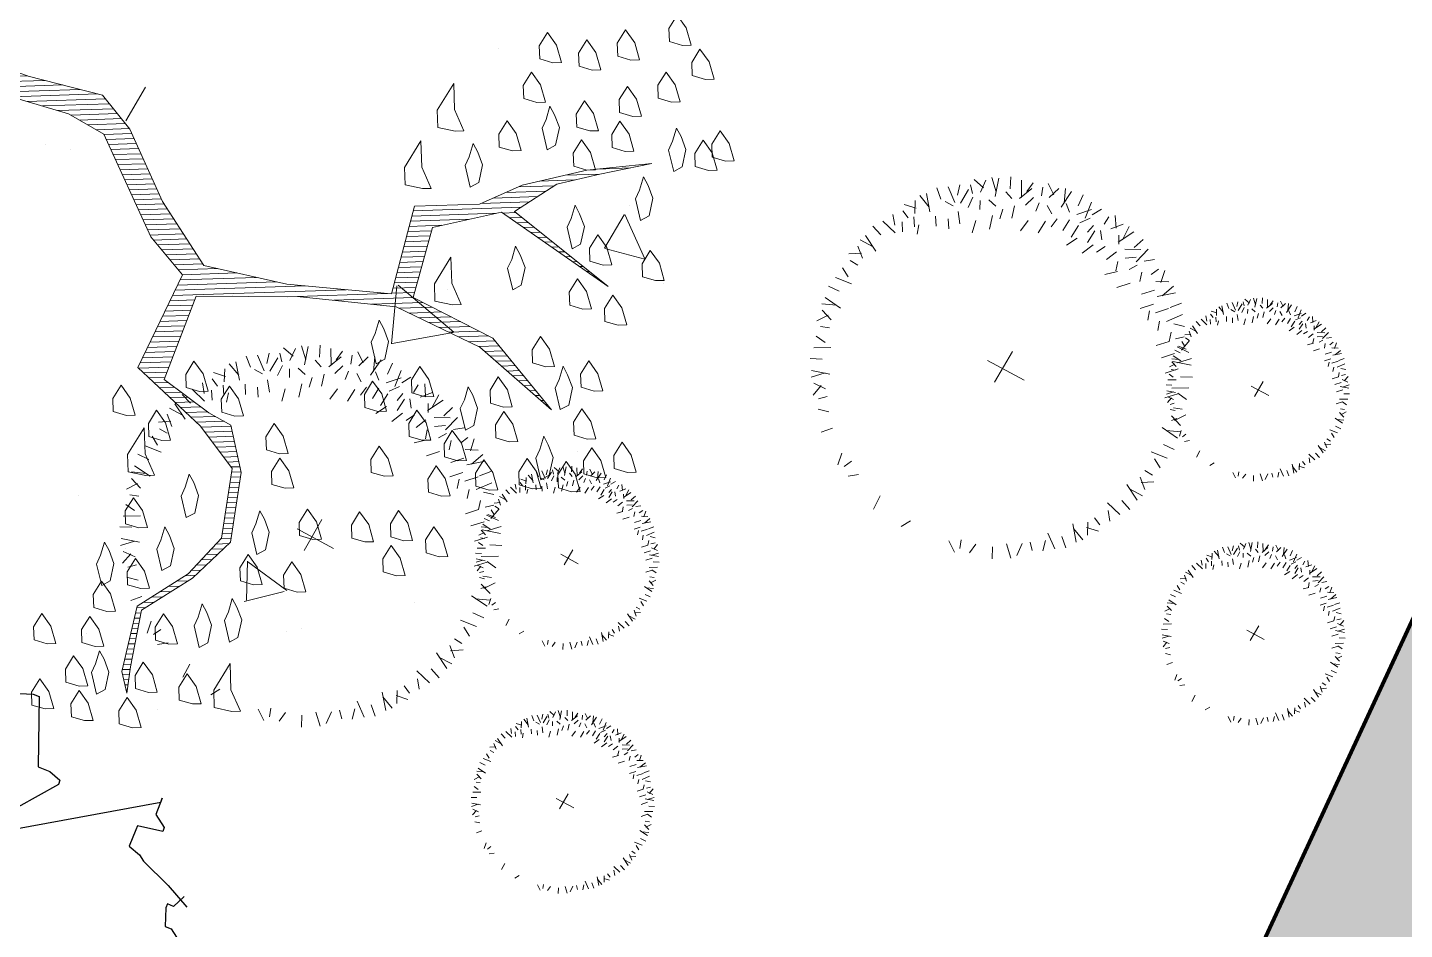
# Model space of a CAD drawing. Header units: millimetres. Extents: x 111 to 1506, y 14 to 566.
# Drawn here: x 228.719 to 230.598, y 174.752 to 175.983 of the extents above; entities that cross this region are included whole.
import ezdxf

# ---------------------------------------------------------------- set-up
doc = ezdxf.new("R2010")
doc.units = ezdxf.units.MM
for name, color, linetype, lineweight in [('ARB-CERCO', 97, 'Continuous', 5), ('ARBOLES', 78, 'Continuous', 5), ('G', 254, 'Continuous', 5)]:
    doc.layers.add(name, color=color, linetype=linetype, lineweight=lineweight)
doc.layers.add('fer', color=8, linetype='Continuous')

# ---------------------------------------------------------------- blocks, each defined once
blk = doc.blocks.new('A$C05551F4C')
at = {"color": 0, "linetype": 'ByBlock'}
for p, q in [((-0.0896, 0.3199), (-0.0714, 0.308)), ((-0.0692, 0.3215), (-0.0758, 0.2998)), ((-0.0594, 0.3274), (-0.0488, 0.3042)), ((-0.0497, 0.2957), (-0.0475, 0.328)), ((-0.0255, 0.3123), (-0.0274, 0.3331)), ((-0.0039, 0.3001), (-0.0083, 0.3296)), ((0.0037, 0.3114), (0.0124, 0.3277)), ((0.0297, 0.3073), (0.03, 0.3227)), ((0.0387, 0.3301), (0.051, 0.3121)), ((0.0582, 0.3237), (0.0438, 0.3062)), ((0.0663, 0.2925), (0.0807, 0.3215)), ((0.0694, 0.3255), (0.0704, 0.2999)), ((0.095, 0.2986), (0.1012, 0.3184)), ((-0.1422, 0.2789), (-0.1518, 0.2974)), ((-0.1175, 0.2759), (-0.1328, 0.3015)), ((-0.1148, 0.2892), (-0.113, 0.3077)), ((-0.0892, 0.2954), (-0.0948, 0.3098)), ((0.1103, 0.279), (0.1176, 0.3079)), ((0.1216, 0.2865), (0.136, 0.2983)), ((0.1441, 0.2728), (0.1503, 0.2869)), ((0.1611, 0.2904), (0.1656, 0.269)), ((-0.186, 0.2707), (-0.1838, 0.2481)), ((-0.1793, 0.2799), (-0.1605, 0.2625)), ((-0.1581, 0.2543), (-0.1685, 0.285)), ((0.1185, 0.2688), (0.1332, 0.2783)), ((0.1363, 0.2555), (0.1509, 0.265)), ((0.1767, 0.277), (0.1567, 0.2664)), ((0.1722, 0.2451), (0.1966, 0.2664)), ((0.1878, 0.2744), (0.1789, 0.2504)), ((-0.2158, 0.2234), (-0.2211, 0.2412)), ((-0.1945, 0.239), (-0.2052, 0.2501)), ((-0.2042, 0.2614), (-0.1828, 0.2573)), ((0.1278, 0.2451), (0.1434, 0.2504)), ((0.2011, 0.2397), (0.2144, 0.2557)), ((0.2077, 0.2158), (0.2255, 0.2397)), ((-0.2371, 0.2034), (-0.2531, 0.2168)), ((0.1562, 0.2235), (0.1709, 0.233)), ((0.2015, 0.2158), (0.2012, 0.2313)), ((0.2211, 0.2184), (0.2388, 0.2238)), ((0.1629, 0.2022), (0.1776, 0.2117)), ((0.1802, 0.1896), (0.1971, 0.2029)), ((0.2119, 0.2072), (0.2393, 0.2068)), ((0.2122, 0.1917), (0.2316, 0.1933)), ((0.2366, 0.1971), (0.2477, 0.2078)), ((0.259, 0.2068), (0.255, 0.1854)), ((-0.2877, 0.1635), (-0.2664, 0.1679)), ((0.1773, 0.1632), (0.1989, 0.1686)), ((0.2194, 0.1722), (0.2329, 0.1797)), ((0.238, 0.1512), (0.2412, 0.1673)), ((0.2683, 0.1886), (0.2458, 0.1864)), ((0.252, 0.1607), (0.2827, 0.1711)), ((0.2775, 0.1819), (0.2601, 0.1631)), ((-0.2702, 0.1465), (-0.2843, 0.1527)), ((0.1982, 0.1408), (0.2209, 0.1482)), ((0.2632, 0.1339), (0.2682, 0.1486)), ((0.2766, 0.1448), (0.295, 0.1544)), ((-0.2839, 0.124), (-0.2956, 0.1383)), ((0.2222, 0.1343), (0.2393, 0.1382)), ((0.2342, 0.1166), (0.2547, 0.1233)), ((0.27, 0.1223), (0.2956, 0.1124)), ((0.2736, 0.1201), (0.2991, 0.1354)), ((0.265, 0.1076), (0.2837, 0.1025)), ((0.2869, 0.1174), (0.3053, 0.1156)), ((0.2931, 0.0918), (0.3074, 0.0974)), ((-0.3229, 0.0718), (-0.2973, 0.0728)), ((0.2224, 0.0927), (0.2445, 0.0904)), ((0.265, 0.0868), (0.2804, 0.0892)), ((0.2753, 0.0607), (0.2838, 0.0747)), ((0.3191, 0.0718), (0.2974, 0.0784)), ((0.3175, 0.0922), (0.3056, 0.074)), ((0.2344, 0.0646), (0.2583, 0.0637)), ((0.2548, 0.0502), (0.2721, 0.048)), ((0.2931, 0.0358), (0.3029, 0.0479)), ((0.2934, 0.0523), (0.3257, 0.0501)), ((0.3251, 0.0621), (0.3018, 0.0514)), ((-0.0009, 0.0293), (0.0013, -0.0426)), ((0.26, 0.0294), (0.2815, 0.0287)), ((0.31, 0.0282), (0.3307, 0.03)), ((-0.3088, 0.006), (-0.3251, 0.0148)), ((-0.0275, 0), (0.0346, 0)), ((0.2407, 0.0111), (0.2607, 0.0014)), ((0.2566, 0.0113), (0.2805, 0.0104)), ((0.2858, 0.0105), (0.3017, -0.0008)), ((0.2955, 0.0225), (0.3163, 0.0046)), ((0.2977, 0.0065), (0.3273, 0.0109)), ((0.2423, -0.0195), (0.2645, -0.0285)), ((0.2633, -0.018), (0.2871, -0.0189)), ((0.2787, -0.0091), (0.294, -0.0121)), ((0.309, -0.001), (0.3254, -0.0098)), ((0.2566, -0.04), (0.2721, -0.0479)), ((0.2795, -0.0372), (0.2923, -0.0269)), ((0.3213, -0.0555), (0.3038, -0.0412)), ((0.305, -0.0271), (0.3203, -0.0274)), ((0.3277, -0.0361), (0.3097, -0.0484)), ((-0.3173, -0.0872), (-0.3053, -0.069)), ((0.2544, -0.0613), (0.2743, -0.0693)), ((0.2876, -0.0666), (0.301, -0.0586)), ((0.2901, -0.0637), (0.3191, -0.0781)), ((0.3231, -0.0668), (0.2976, -0.0678)), ((-0.2928, -0.0868), (-0.3072, -0.0924)), ((0.2299, -0.0719), (0.2455, -0.0879)), ((0.2455, -0.0852), (0.261, -0.0799)), ((0.2721, -0.0879), (0.2832, -0.1039)), ((0.2854, -0.0799), (0.2987, -0.1039)), ((0.2962, -0.0924), (0.3161, -0.0986)), ((-0.2866, -0.1125), (-0.3051, -0.1106)), ((0.2211, -0.1012), (0.2388, -0.1172)), ((0.2588, -0.1039), (0.2721, -0.1119)), ((0.2766, -0.1077), (0.3056, -0.1149)), ((0.2842, -0.119), (0.2959, -0.1334)), ((-0.2763, -0.1398), (-0.2947, -0.1495)), ((0.2499, -0.1305), (0.2655, -0.1252)), ((0.2704, -0.1415), (0.2845, -0.1477)), ((-0.2773, -0.1769), (-0.2599, -0.1581)), ((0.21, -0.1545), (0.2277, -0.1705)), ((0.2322, -0.1438), (0.2499, -0.1598)), ((0.2747, -0.1741), (0.264, -0.1541)), ((0.288, -0.1585), (0.2667, -0.163)), ((-0.268, -0.1836), (-0.2455, -0.1814)), ((0.1989, -0.1758), (0.2144, -0.1705)), ((0.2166, -0.1811), (0.2344, -0.1971)), ((0.2427, -0.1696), (0.264, -0.194)), ((0.272, -0.1851), (0.248, -0.1763)), ((-0.2363, -0.1921), (-0.2474, -0.2028)), ((-0.2208, -0.2135), (-0.2386, -0.2188)), ((-0.2075, -0.2108), (-0.2252, -0.2348)), ((0.1678, -0.2104), (0.1855, -0.2264)), ((0.1922, -0.1998), (0.2077, -0.1945)), ((0.2134, -0.2051), (0.2374, -0.2229)), ((0.2374, -0.1985), (0.2534, -0.2118)), ((-0.2008, -0.2348), (-0.2141, -0.2507)), ((0.1545, -0.2291), (0.1722, -0.2451)), ((0.1855, -0.2264), (0.2011, -0.2211)), ((0.1948, -0.234), (0.2054, -0.2451)), ((0.2161, -0.2184), (0.2214, -0.2362)), ((-0.172, -0.2401), (-0.1964, -0.2614)), ((-0.1875, -0.2694), (-0.1786, -0.2454)), ((-0.1764, -0.2721), (-0.1564, -0.2614)), ((0.1345, -0.2477), (0.1523, -0.2637)), ((0.1584, -0.2493), (0.1687, -0.2801)), ((0.1795, -0.2749), (0.1608, -0.2575)), ((0.2045, -0.2564), (0.1831, -0.2524)), ((0.1862, -0.2657), (0.184, -0.2431)), ((-0.1609, -0.2854), (-0.1653, -0.2641)), ((-0.1439, -0.2678), (-0.15, -0.2819)), ((-0.1214, -0.2816), (-0.1357, -0.2933)), ((-0.1101, -0.274), (-0.1173, -0.303)), ((0.0968, -0.269), (0.1145, -0.285)), ((0.1151, -0.2843), (0.1132, -0.3027)), ((0.1177, -0.2709), (0.1331, -0.2965)), ((0.1424, -0.274), (0.1521, -0.2924)), ((-0.0947, -0.2936), (-0.1009, -0.3135)), ((-0.066, -0.2875), (-0.0804, -0.3165)), ((-0.0692, -0.3205), (-0.0702, -0.295)), ((-0.0579, -0.3187), (-0.0435, -0.3012)), ((-0.0385, -0.3251), (-0.0507, -0.3071)), ((-0.0295, -0.3023), (-0.0298, -0.3177)), ((-0.0034, -0.3064), (-0.0122, -0.3228)), ((0.0041, -0.2951), (0.0085, -0.3246)), ((0.0258, -0.3074), (0.0277, -0.3281)), ((0.05, -0.2907), (0.0478, -0.3231)), ((0.0597, -0.3224), (0.049, -0.2992)), ((0.0694, -0.3165), (0.076, -0.2948)), ((0.0898, -0.3149), (0.0716, -0.303)), ((0.0894, -0.2905), (0.095, -0.3048))]:
    blk.add_line(p, q, dxfattribs=at)
blk = doc.blocks.new('tr')
at = {"layer": 'fer', "color": 97}
for p, q in [((1378.128, 206.4574), (1378.1399, 206.4748)), ((1378.128, 206.4574), (1378.1399, 206.4748)), ((1378.0745, 206.4314), (1378.0923, 206.4661)), ((1378.0745, 206.4314), (1378.0923, 206.4661)), ((1378.0804, 206.4574), (1378.0983, 206.4488)), ((1378.0804, 206.4574), (1378.0983, 206.4488)), ((1378.128, 206.4574), (1378.128, 206.4574)), ((1378.128, 206.4574), (1378.128, 206.4574)), ((1378.128, 206.4574), (1378.128, 206.4574)), ((1378.128, 206.4488), (1378.128, 206.4574)), ((1378.128, 206.4574), (1378.128, 206.4574)), ((1378.128, 206.4574), (1378.128, 206.4574)), ((1378.128, 206.4574), (1378.128, 206.4574)), ((1378.128, 206.4488), (1378.128, 206.4574)), ((1378.0566, 206.3881), (1378.0745, 206.4314)), ((1378.0566, 206.3881), (1378.0745, 206.4314)), ((1378.0983, 206.4488), (1378.0983, 206.4401)), ((1378.0983, 206.4488), (1378.0983, 206.4488)), ((1378.0983, 206.4488), (1378.0983, 206.4401)), ((1378.0983, 206.4488), (1378.0983, 206.4488)), ((1378.0983, 206.4401), (1378.1042, 206.4401)), ((1378.0983, 206.4401), (1378.0983, 206.4401)), ((1378.0983, 206.4401), (1378.1042, 206.4401)), ((1378.0983, 206.4401), (1378.0983, 206.4401)), ((1378.1042, 206.4401), (1378.128, 206.4488)), ((1378.1042, 206.4401), (1378.128, 206.4488)), ((1377.9912, 206.3794), (1378.0031, 206.3968)), ((1377.9912, 206.3794), (1378.0031, 206.3968)), ((1378.0031, 206.3968), (1378.009, 206.3968)), ((1378.0031, 206.3968), (1378.009, 206.3968)), ((1378.009, 206.3968), (1378.015, 206.3621)), ((1378.009, 206.3968), (1378.015, 206.3621)), ((1377.9674, 206.3794), (1377.9912, 206.3794)), ((1377.9733, 206.3794), (1377.9674, 206.3794)), ((1377.9674, 206.3794), (1377.9912, 206.3794)), ((1377.9733, 206.3794), (1377.9674, 206.3794)), ((1378.1221, 206.1455), (1377.9733, 206.3794)), ((1378.1221, 206.1455), (1377.9733, 206.3794)), ((1378.0447, 206.3621), (1378.0507, 206.3794)), ((1378.0447, 206.3621), (1378.0507, 206.3794)), ((1378.0507, 206.3794), (1378.0566, 206.3881)), ((1378.0507, 206.3794), (1378.0566, 206.3881)), ((1378.0566, 206.3881), (1378.0566, 206.3881)), ((1378.0566, 206.3881), (1378.0566, 206.3881)), ((1378.015, 206.3621), (1378.0209, 206.3621)), ((1378.015, 206.3621), (1378.0209, 206.3621)), ((1378.0209, 206.3621), (1378.0447, 206.3621)), ((1378.0209, 206.3621), (1378.0447, 206.3621)), ((1377.9912, 206.2235), (1377.9971, 206.2408)), ((1377.9912, 206.2235), (1377.9971, 206.2408)), ((1377.9971, 206.2408), (1378.0031, 206.2408)), ((1377.9971, 206.2408), (1378.0031, 206.2408)), ((1378.0031, 206.2408), (1378.1221, 206.1455)), ((1378.0031, 206.2408), (1378.1221, 206.1455)), ((1377.9019, 206.1715), (1377.9912, 206.2061)), ((1377.9019, 206.1715), (1377.9912, 206.2061)), ((1377.9912, 206.2061), (1377.9912, 206.2235)), ((1377.9912, 206.2061), (1377.9912, 206.2235)), ((1377.9019, 206.1628), (1377.9019, 206.1715)), ((1377.9019, 206.1628), (1377.9019, 206.1715)), ((1377.9138, 206.1281), (1377.9019, 206.1628)), ((1377.9138, 206.1281), (1377.9019, 206.1628))]:
    blk.add_line(p, q, dxfattribs=at)
blk = doc.blocks.new('*X16')
at = {"color": 0}
for p, q in [((17.6855, 16.45), (17.8986, 16.45)), ((17.687, 16.46), (17.8649, 16.46)), ((17.6822, 16.43), (17.9666, 16.43)), ((17.6839, 16.44), (17.9326, 16.44)), ((17.8145, 16.42), (18.0006, 16.42)), ((17.8617, 16.41), (18.0157, 16.41)), ((17.8916, 16.4), (18.0232, 16.4)), ((17.9216, 16.39), (18.0307, 16.39)), ((17.9473, 16.38), (18.0382, 16.38)), ((17.9633, 16.37), (18.0457, 16.37)), ((17.9793, 16.36), (18.0532, 16.36)), ((17.9953, 16.35), (18.0607, 16.35)), ((18.0106, 16.34), (18.0651, 16.34)), ((18.0147, 16.33), (18.0692, 16.33)), ((18.0189, 16.32), (18.0733, 16.32)), ((18.0231, 16.31), (18.0774, 16.31)), ((18.0272, 16.3), (18.0816, 16.3)), ((18.0314, 16.29), (18.0857, 16.29)), ((18.0356, 16.28), (18.0898, 16.28)), ((18.0397, 16.27), (18.0939, 16.27)), ((18.0439, 16.26), (18.098, 16.26)), ((18.0481, 16.25), (18.1021, 16.25)), ((18.0522, 16.24), (18.1063, 16.24)), ((18.0564, 16.23), (18.1104, 16.23)), ((18.9115, 16.23), (18.9795, 16.23)), ((18.9759, 16.24), (19.0395, 16.24)), ((18.0606, 16.22), (18.1145, 16.22)), ((18.0647, 16.21), (18.1186, 16.21)), ((18.0689, 16.2), (18.1236, 16.2)), ((18.7941, 16.2), (18.873, 16.2)), ((18.8191, 16.21), (18.8896, 16.21)), ((18.8615, 16.22), (18.9295, 16.22)), ((18.0731, 16.19), (18.1296, 16.19)), ((18.0772, 16.18), (18.1356, 16.18)), ((18.7441, 16.18), (18.8396, 16.18)), ((18.7691, 16.19), (18.8563, 16.19)), ((18.0814, 16.17), (18.1416, 16.17)), ((18.0856, 16.16), (18.1476, 16.16)), ((18.0897, 16.15), (18.1536, 16.15)), ((18.6054, 16.15), (18.7201, 16.15)), ((18.6084, 16.16), (18.7734, 16.16)), ((18.6114, 16.17), (18.823, 16.17)), ((18.7869, 16.16), (18.812, 16.16)), ((18.8002, 16.15), (18.8237, 16.15)), ((18.0939, 16.14), (18.1596, 16.14)), ((18.1004, 16.13), (18.1656, 16.13)), ((18.1082, 16.12), (18.1716, 16.12)), ((18.5964, 16.12), (18.6429, 16.12)), ((18.5994, 16.13), (18.6461, 16.13)), ((18.6024, 16.14), (18.6667, 16.14)), ((18.8135, 16.14), (18.8354, 16.14)), ((18.8269, 16.13), (18.847, 16.13)), ((18.8402, 16.12), (18.8587, 16.12)), ((18.116, 16.11), (18.1776, 16.11)), ((18.1237, 16.1), (18.1836, 16.1)), ((18.1315, 16.09), (18.1896, 16.09)), ((18.5874, 16.09), (18.6336, 16.09)), ((18.5904, 16.1), (18.6367, 16.1)), ((18.5934, 16.11), (18.6398, 16.11)), ((18.8535, 16.11), (18.8704, 16.11)), ((18.8669, 16.1), (18.882, 16.1)), ((18.8802, 16.09), (18.8937, 16.09)), ((18.1393, 16.08), (18.1956, 16.08)), ((18.1471, 16.07), (18.2239, 16.07)), ((18.5814, 16.07), (18.6273, 16.07)), ((18.5844, 16.08), (18.6304, 16.08)), ((18.8935, 16.08), (18.9054, 16.08)), ((18.9069, 16.07), (18.917, 16.07)), ((18.1444, 16.04), (18.3379, 16.04)), ((18.1497, 16.05), (18.2999, 16.05)), ((18.1549, 16.06), (18.2619, 16.06)), ((18.5724, 16.04), (18.6179, 16.04)), ((18.5754, 16.05), (18.6211, 16.05)), ((18.5784, 16.06), (18.6242, 16.06)), ((18.9202, 16.06), (18.9287, 16.06)), ((18.9335, 16.05), (18.9404, 16.05)), ((18.9469, 16.04), (18.952, 16.04)), ((18.1287, 16.01), (18.1773, 16.01)), ((18.1339, 16.02), (18.4746, 16.02)), ((18.1392, 16.03), (18.3946, 16.03)), ((18.3591, 16.01), (18.5546, 16.01)), ((18.5634, 16.01), (18.6086, 16.01)), ((18.5664, 16.02), (18.6117, 16.02)), ((18.5694, 16.03), (18.6148, 16.03)), ((18.9602, 16.03), (18.9637, 16.03)), ((18.9735, 16.02), (18.9754, 16.02)), ((18.9869, 16.01), (18.987, 16.01)), ((18.1182, 15.99), (18.1688, 15.99)), ((18.1235, 16), (18.173, 16)), ((18.4501, 16), (18.6064, 16)), ((18.5234, 15.99), (18.6244, 15.99)), ((18.1025, 15.96), (18.1562, 15.96)), ((18.1077, 15.97), (18.1604, 15.97)), ((18.113, 15.98), (18.1646, 15.98)), ((18.5781, 15.98), (18.6424, 15.98)), ((18.5971, 15.97), (18.6604, 15.97)), ((18.6161, 15.96), (18.6784, 15.96)), ((18.0868, 15.93), (18.1436, 15.93)), ((18.092, 15.94), (18.1478, 15.94)), ((18.0973, 15.95), (18.152, 15.95)), ((18.6351, 15.95), (18.6964, 15.95)), ((18.6541, 15.94), (18.7144, 15.94)), ((18.6731, 15.93), (18.7324, 15.93)), ((18.0763, 15.91), (18.1351, 15.91)), ((18.0816, 15.92), (18.1394, 15.92)), ((18.6921, 15.92), (18.7504, 15.92)), ((18.7111, 15.91), (18.7628, 15.91)), ((18.0627, 15.88), (18.1225, 15.88)), ((18.0658, 15.89), (18.1267, 15.89)), ((18.0711, 15.9), (18.1309, 15.9)), ((18.7301, 15.9), (18.7704, 15.9)), ((18.7421, 15.89), (18.7781, 15.89)), ((18.7528, 15.88), (18.7857, 15.88)), ((18.0727, 15.87), (18.1183, 15.87)), ((18.0827, 15.86), (18.1141, 15.86)), ((18.0927, 15.85), (18.1197, 15.85)), ((18.7634, 15.87), (18.7934, 15.87)), ((18.7741, 15.86), (18.801, 15.86)), ((18.7848, 15.85), (18.8087, 15.85)), ((18.1027, 15.84), (18.1322, 15.84)), ((18.1127, 15.83), (18.1447, 15.83)), ((18.1227, 15.82), (18.1572, 15.82)), ((18.7954, 15.84), (18.8163, 15.84)), ((18.8061, 15.83), (18.824, 15.83)), ((18.8168, 15.82), (18.8316, 15.82)), ((18.1327, 15.81), (18.1697, 15.81)), ((18.1427, 15.8), (18.1822, 15.8)), ((18.8274, 15.81), (18.8393, 15.81)), ((18.8381, 15.8), (18.8469, 15.8)), ((18.1527, 15.79), (18.1947, 15.79)), ((18.1627, 15.78), (18.2105, 15.78)), ((18.1727, 15.77), (18.2271, 15.77)), ((18.8488, 15.79), (18.8545, 15.79)), ((18.8594, 15.78), (18.8622, 15.78)), ((18.182, 15.76), (18.2403, 15.76)), ((18.189, 15.75), (18.2422, 15.75)), ((18.196, 15.74), (18.244, 15.74)), ((18.203, 15.73), (18.2458, 15.73)), ((18.21, 15.72), (18.2476, 15.72)), ((18.217, 15.71), (18.2494, 15.71)), ((18.224, 15.7), (18.2512, 15.7)), ((18.231, 15.69), (18.2531, 15.69)), ((18.2367, 15.66), (18.2553, 15.66)), ((18.238, 15.68), (18.2549, 15.68)), ((18.2385, 15.67), (18.2567, 15.67)), ((18.2329, 15.64), (18.2515, 15.64)), ((18.2348, 15.65), (18.2534, 15.65)), ((18.2273, 15.61), (18.2459, 15.61)), ((18.2292, 15.62), (18.2478, 15.62)), ((18.231, 15.63), (18.2497, 15.63)), ((18.2217, 15.58), (18.2403, 15.58)), ((18.2235, 15.59), (18.2422, 15.59)), ((18.2254, 15.6), (18.244, 15.6)), ((18.216, 15.55), (18.2347, 15.55)), ((18.2179, 15.56), (18.2365, 15.56)), ((18.2198, 15.57), (18.2384, 15.57)), ((18.2032, 15.53), (18.2284, 15.53)), ((18.2132, 15.54), (18.2328, 15.54)), ((18.1732, 15.5), (18.1946, 15.5)), ((18.1832, 15.51), (18.2059, 15.51)), ((18.1932, 15.52), (18.2171, 15.52)), ((18.1409, 15.47), (18.1609, 15.47)), ((18.1532, 15.48), (18.1721, 15.48)), ((18.1632, 15.49), (18.1834, 15.49)), ((18.1066, 15.45), (18.1297, 15.45)), ((18.1238, 15.46), (18.1468, 15.46)), ((18.0552, 15.42), (18.0783, 15.42)), ((18.0723, 15.43), (18.0954, 15.43)), ((18.0895, 15.44), (18.1126, 15.44)), ((18.038, 15.39), (18.0493, 15.39)), ((18.0407, 15.4), (18.0516, 15.4)), ((18.0433, 15.41), (18.0611, 15.41)), ((18.0327, 15.37), (18.0447, 15.37)), ((18.0353, 15.38), (18.047, 15.38)), ((18.0247, 15.34), (18.0378, 15.34)), ((18.0273, 15.35), (18.0401, 15.35)), ((18.03, 15.36), (18.0424, 15.36)), ((18.0167, 15.31), (18.0309, 15.31)), ((18.0193, 15.32), (18.0332, 15.32)), ((18.022, 15.33), (18.0355, 15.33)), ((18.0113, 15.29), (18.0265, 15.29)), ((18.0115, 15.28), (18.0249, 15.28)), ((18.014, 15.3), (18.0286, 15.3)), ((18.0135, 15.27), (18.0232, 15.27)), ((18.0155, 15.26), (18.0215, 15.26)), ((18.0175, 15.25), (18.0199, 15.25))]:
    blk.add_line(p, q, dxfattribs=at)
blk = doc.blocks.new('E1E')
at = {"layer": 'ARBOLES', "ltscale": 0.2}
for p, q in [((94.9941, 59.1844), (94.9941, 59.1844)), ((95.1485, 59.1133), (95.1485, 59.1133)), ((94.8241, 58.9714), (94.8241, 58.9714)), ((94.8455, 58.9854), (94.8455, 58.9854)), ((94.928, 58.9668), (94.8733, 58.9268)), ((94.948, 58.9033), (94.9254, 58.9629)), ((95.1411, 58.9598), (95.1411, 58.9598)), ((94.9473, 58.9039), (94.8701, 58.9236)), ((95.2463, 58.9074), (95.2463, 58.9074)), ((94.6676, 58.8635), (94.6676, 58.8635)), ((94.9236, 58.6057), (94.9236, 58.6057)), ((94.5138, 58.5333), (94.5138, 58.5333)), ((95.1355, 58.5085), (95.1355, 58.5085)), ((94.8624, 58.4826), (94.7765, 58.4282)), ((94.8909, 58.3921), (94.8631, 58.4837)), ((95.2104, 58.4729), (95.2104, 58.4729)), ((94.6865, 58.4581), (94.6865, 58.4581)), ((95.013, 58.4632), (95.013, 58.4632)), ((94.8895, 58.3905), (94.7758, 58.4277)), ((95.4709, 58.3857), (95.4709, 58.3857)), ((95.5121, 58.3932), (95.5121, 58.3932)), ((94.811, 58.3666), (94.811, 58.3666)), ((94.8922, 58.3418), (94.8922, 58.3418)), ((95.3957, 58.2452), (95.4049, 58.3083)), ((94.4865, 58.2246), (94.4865, 58.2246)), ((94.5977, 58.207), (94.5304, 58.1986)), ((94.5888, 58.1437), (94.598, 58.2068)), ((94.5882, 58.1432), (94.5302, 58.1979)), ((94.7363, 58.1935), (94.7363, 58.1935)), ((94.5867, 58.1273), (94.5867, 58.1273)), ((94.8833, 57.9689), (94.8833, 57.9689))]:
    blk.add_line(p, q, dxfattribs=at)
blk.add_lwpolyline([(95.5861, 58.3417), (95.4965, 58.333), (95.43, 58.3423), (95.2954, 58.4695), (95.2238, 58.5077), (95.2346, 58.6762), (95.103, 58.7267), (95.0285, 58.7715), (95.0017, 58.8842), (95.0305, 58.9594), (95.0883, 59.0397), (95.0709, 59.1488), (95.0499, 59.1785), (95.0608, 59.1365), (95.0789, 59.0433), (95.0211, 58.963), (94.9858, 58.8849), (95.0126, 58.7722), (95.0574, 58.7064), (95.0987, 58.7014), (95.1869, 58.6783), (95.1899, 58.5316), (95.0309, 58.4686), (94.8791, 58.4244), (94.7266, 58.4344), (94.579, 58.4856), (94.7128, 58.4127), (94.8589, 58.3998), (94.8727, 58.2812), (94.7773, 58.2154), (94.5691, 58.2629), (94.7578, 58.2067), (94.7101, 58.1387), (94.6509, 58.0967), (94.5786, 58.049), (94.6733, 58.0989), (94.7622, 58.1619), (94.8156, 58.2168), (94.9132, 58.2603), (94.8943, 58.4077), (95.0591, 58.4577), (95.1971, 58.4802), (95.2991, 58.4087), (95.3939, 58.3185), (95.4561, 58.2838), (95.5811, 58.3005), (95.6577, 58.3035)], dxfattribs=at)
for points in [[(95.0975, 59.2464), (95.1199, 59.2486), (95.1286, 59.2291), (95.1243, 59.2038), (95.1026, 59.2175), (95.0845, 59.2407)], [(95.1648, 59.253), (95.1872, 59.2552), (95.1959, 59.2357), (95.1915, 59.2104), (95.1698, 59.2241), (95.1518, 59.2472)], [(95.0202, 59.2276), (95.0426, 59.2298), (95.0513, 59.2103), (95.047, 59.185), (95.0253, 59.1987), (95.0072, 59.2218)], [(95.1157, 59.1532), (95.1164, 59.1691), (95.0954, 59.1987), (95.0853, 59.1864), (95.0904, 59.1575), (95.1056, 59.1409), (95.1179, 59.1308)], [(95.1272, 59.1973), (95.1496, 59.1995), (95.1583, 59.18), (95.154, 59.1547), (95.1323, 59.1684), (95.1142, 59.1915)], [(94.9436, 59.1545), (94.966, 59.1567), (94.9747, 59.1372), (94.9704, 59.1119), (94.9487, 59.1256), (94.9306, 59.1487)], [(95.0174, 59.164), (95.0398, 59.1662), (95.0485, 59.1467), (95.0441, 59.1213), (95.0224, 59.1351), (95.0044, 59.1582)], [(95.2017, 59.1525), (95.2241, 59.1547), (95.2328, 59.1352), (95.2285, 59.1099), (95.2068, 59.1236), (95.1887, 59.1468)], [(94.8793, 59.1415), (94.9082, 59.1466), (94.9198, 59.1205), (94.9112, 59.0699), (94.8938, 59.109), (94.8663, 59.1357)], [(95.1273, 59.1272), (95.1497, 59.1294), (95.1584, 59.1099), (95.154, 59.0846), (95.1323, 59.0983), (95.1143, 59.1214)], [(95.0167, 59.078), (95.0391, 59.0801), (95.0478, 59.0606), (95.0435, 59.0353), (95.0218, 59.049), (95.0037, 59.0722)], [(94.9885, 59.0187), (94.9893, 59.0346), (94.9683, 59.0642), (94.9582, 59.0519), (94.9632, 59.023), (94.9784, 59.0064), (94.9907, 58.9963)], [(95.1309, 59.0665), (95.1533, 59.0687), (95.162, 59.0491), (95.1577, 59.0238), (95.136, 59.0376), (95.1179, 59.0607)], [(94.9459, 58.9919), (94.9466, 59.0078), (94.9256, 59.0374), (94.9155, 59.0251), (94.9206, 58.9962), (94.9358, 58.9796), (94.9481, 58.9695)], [(95.0934, 59.0108), (95.1158, 59.013), (95.1245, 58.9935), (95.1201, 58.9681), (95.0985, 58.9819), (95.0804, 59.005)], [(95.1751, 58.9848), (95.1758, 59.0007), (95.1548, 59.0303), (95.1447, 59.018), (95.1498, 58.9891), (95.165, 58.9725), (95.1773, 58.9624)], [(95.0927, 58.9248), (95.0934, 58.9407), (95.0724, 58.9703), (95.0623, 58.958), (95.0674, 58.9291), (95.0826, 58.9125), (95.0949, 58.9023)], [(94.8534, 58.9195), (94.8758, 58.9217), (94.8845, 58.9022), (94.8802, 58.8769), (94.8585, 58.8906), (94.8404, 58.9137)], [(94.9243, 58.9355), (94.9467, 58.9377), (94.9554, 58.9182), (94.951, 58.8928), (94.9294, 58.9066), (94.9113, 58.9297)], [(95.1339, 58.9197), (95.1563, 58.9219), (95.165, 58.9024), (95.1607, 58.8771), (95.139, 58.8908), (95.1209, 58.9139)], [(94.9583, 58.8415), (94.959, 58.8574), (94.938, 58.8871), (94.9279, 58.8748), (94.933, 58.8458), (94.9482, 58.8292), (94.9605, 58.8191)], [(95.0884, 58.8293), (95.0892, 58.8452), (95.0682, 58.8749), (95.0581, 58.8626), (95.0631, 58.8336), (95.0783, 58.817), (95.0906, 58.8069)], [(94.7125, 58.8334), (94.7349, 58.8356), (94.7436, 58.8161), (94.7393, 58.7908), (94.7176, 58.8045), (94.6995, 58.8276)], [(94.8622, 58.8299), (94.8846, 58.8321), (94.8933, 58.8126), (94.889, 58.7873), (94.8673, 58.801), (94.8492, 58.8241)], [(95.1557, 58.8359), (95.1846, 58.841), (95.1962, 58.8149), (95.1875, 58.7643), (95.1701, 58.8034), (95.1427, 58.8301)], [(94.7812, 58.8016), (94.8036, 58.8038), (94.8123, 58.7843), (94.808, 58.759), (94.7863, 58.7727), (94.7682, 58.7959)], [(94.6591, 58.7784), (94.6815, 58.7806), (94.6902, 58.7611), (94.6859, 58.7358), (94.6642, 58.7495), (94.6461, 58.7726)], [(94.7227, 58.7756), (94.7451, 58.7778), (94.7538, 58.7583), (94.7495, 58.7329), (94.7278, 58.7467), (94.7097, 58.7698)], [(94.936, 58.7692), (94.9584, 58.7714), (94.9671, 58.7519), (94.9627, 58.7266), (94.941, 58.7403), (94.9229, 58.7634)], [(95.1528, 58.7723), (95.1752, 58.7744), (95.1839, 58.7549), (95.1796, 58.7296), (95.1579, 58.7434), (95.1398, 58.7665)], [(95.2222, 58.7564), (95.2446, 58.7586), (95.2533, 58.7391), (95.249, 58.7138), (95.2273, 58.7275), (95.2092, 58.7506)], [(94.9656, 58.7201), (94.988, 58.7223), (94.9967, 58.7028), (94.9924, 58.6775), (94.9707, 58.6912), (94.9526, 58.7143)], [(94.6931, 58.6845), (94.7155, 58.6867), (94.7242, 58.6671), (94.7199, 58.6418), (94.6982, 58.6556), (94.6801, 58.6787)], [(94.7922, 58.6896), (94.8146, 58.6918), (94.8233, 58.6723), (94.8189, 58.647), (94.7972, 58.6607), (94.7791, 58.6838)], [(95.0567, 58.6905), (95.0791, 58.6927), (95.0878, 58.6732), (95.0835, 58.6479), (95.0618, 58.6616), (95.0437, 58.6847)], [(95.1261, 58.6747), (95.1485, 58.6768), (95.1572, 58.6573), (95.1529, 58.632), (95.1312, 58.6457), (95.1131, 58.6689)], [(94.6245, 58.6461), (94.6469, 58.6483), (94.6556, 58.6288), (94.6513, 58.6035), (94.6296, 58.6172), (94.6115, 58.6403)], [(94.5594, 58.6172), (94.5818, 58.6193), (94.5905, 58.5998), (94.5862, 58.5745), (94.5645, 58.5882), (94.5464, 58.6114)], [(94.6903, 58.6209), (94.7127, 58.623), (94.7214, 58.6035), (94.7171, 58.5782), (94.6954, 58.5919), (94.6773, 58.6151)], [(94.7568, 58.6115), (94.7792, 58.6137), (94.7879, 58.5942), (94.7836, 58.5689), (94.7619, 58.5826), (94.7438, 58.6057)], [(94.498, 58.5976), (94.5204, 58.5998), (94.5291, 58.5803), (94.5248, 58.555), (94.5031, 58.5687), (94.485, 58.5918)], [(94.5725, 58.5528), (94.5732, 58.5687), (94.5522, 58.5984), (94.5421, 58.5861), (94.5472, 58.5571), (94.5624, 58.5405), (94.5747, 58.5304)], [(94.8421, 58.5949), (94.8645, 58.5971), (94.8732, 58.5776), (94.8689, 58.5523), (94.8472, 58.566), (94.8291, 58.5891)], [(94.4677, 58.5607), (94.4901, 58.5629), (94.4988, 58.5434), (94.4944, 58.5181), (94.4728, 58.5318), (94.4547, 58.5549)], [(94.6238, 58.5601), (94.6462, 58.5623), (94.6549, 58.5428), (94.6506, 58.5175), (94.6289, 58.5312), (94.6108, 58.5543)], [(94.7178, 58.524), (94.7185, 58.5399), (94.6975, 58.5695), (94.6874, 58.5572), (94.6925, 58.5283), (94.7077, 58.5117), (94.72, 58.5016)], [(94.7792, 58.5436), (94.8017, 58.5458), (94.8103, 58.5262), (94.806, 58.5009), (94.7843, 58.5147), (94.7662, 58.5378)], [(94.425, 58.5339), (94.4474, 58.5361), (94.4561, 58.5166), (94.4518, 58.4913), (94.4301, 58.505), (94.412, 58.5281)], [(94.8942, 58.4779), (94.8949, 58.4938), (94.874, 58.5234), (94.8638, 58.5111), (94.8689, 58.4822), (94.8841, 58.4656), (94.8964, 58.4555)], [(94.5067, 58.508), (94.5292, 58.5101), (94.5378, 58.4906), (94.5335, 58.4653), (94.5118, 58.479), (94.4937, 58.5022)], [(94.6535, 58.511), (94.6759, 58.5131), (94.6846, 58.4936), (94.6803, 58.4683), (94.6586, 58.482), (94.6405, 58.5052)], [(94.5863, 58.4343), (94.587, 58.4502), (94.566, 58.4798), (94.5559, 58.4675), (94.561, 58.4386), (94.5762, 58.422), (94.5885, 58.4119)], [(94.5256, 58.4306), (94.548, 58.4328), (94.5567, 58.4133), (94.5524, 58.388), (94.5307, 58.4017), (94.5126, 58.4248)], [(94.6145, 58.4235), (94.6369, 58.4256), (94.6456, 58.4061), (94.6413, 58.3808), (94.6196, 58.3945), (94.6015, 58.4177)], [(94.7945, 58.3867), (94.8235, 58.3918), (94.835, 58.3658), (94.8264, 58.3152), (94.809, 58.3542), (94.7815, 58.3809)], [(94.53, 58.3157), (94.5524, 58.3179), (94.5611, 58.2984), (94.5568, 58.2731), (94.5351, 58.2868), (94.517, 58.3099)], [(94.5936, 58.3128), (94.616, 58.315), (94.6247, 58.2955), (94.6204, 58.2702), (94.5987, 58.2839), (94.5806, 58.307)], [(94.7324, 58.2811), (94.7332, 58.297), (94.7122, 58.3267), (94.7021, 58.3144), (94.7071, 58.2854), (94.7223, 58.2688), (94.7346, 58.2587)], [(94.5004, 58.2246), (94.5228, 58.2268), (94.5315, 58.2072), (94.5272, 58.1819), (94.5055, 58.1957), (94.4874, 58.2188)], [(94.5901, 58.2333), (94.6125, 58.2355), (94.6212, 58.216), (94.6168, 58.1907), (94.5952, 58.2044), (94.5771, 58.2275)], [(94.6675, 58.182), (94.6682, 58.1979), (94.6472, 58.2276), (94.6371, 58.2153), (94.6422, 58.1864), (94.6573, 58.1697), (94.6696, 58.1596)], [(94.9118, 58.2285), (94.9407, 58.2336), (94.9523, 58.2075), (94.9436, 58.1569), (94.9262, 58.196), (94.8988, 58.2227)], [(94.8605, 58.1511), (94.8612, 58.167), (94.8402, 58.1966), (94.8301, 58.1843), (94.8352, 58.1554), (94.8504, 58.1388), (94.8627, 58.1287)], [(94.5808, 58.0967), (94.5815, 58.1126), (94.5605, 58.1422), (94.5504, 58.1299), (94.5555, 58.101), (94.5707, 58.0844), (94.583, 58.0743)], [(94.7983, 58.1156), (94.8208, 58.1178), (94.8294, 58.0983), (94.8251, 58.073), (94.8034, 58.0867), (94.7853, 58.1098)], [(94.8974, 58.1208), (94.9263, 58.1258), (94.9379, 58.0998), (94.9292, 58.0492), (94.9119, 58.0882), (94.8844, 58.115)], [(94.6733, 58.0989), (94.6957, 58.1011), (94.7044, 58.0816), (94.7001, 58.0563), (94.6784, 58.07), (94.6603, 58.0931)], [(94.7666, 58.0469), (94.7673, 58.0628), (94.7463, 58.0925), (94.7362, 58.0802), (94.7413, 58.0512), (94.7565, 58.0346), (94.7688, 58.0245)], [(94.5606, 58.002), (94.5613, 58.0179), (94.5403, 58.0475), (94.5302, 58.0352), (94.5353, 58.0063), (94.5505, 57.9897), (94.5628, 57.9796)], [(94.6263, 58.0468), (94.6488, 58.049), (94.6574, 58.0295), (94.6531, 58.0042), (94.6314, 58.0179), (94.6133, 58.041)], [(94.4883, 58.0243), (94.5107, 58.0265), (94.5194, 58.007), (94.5151, 57.9817), (94.4934, 57.9954), (94.4753, 58.0185)], [(94.6929, 58.0375), (94.7153, 58.0397), (94.724, 58.0202), (94.7196, 57.9948), (94.6979, 58.0086), (94.6799, 58.0317)], [(94.7912, 58.0267), (94.8136, 58.0289), (94.8223, 58.0094), (94.818, 57.9841), (94.7963, 57.9978), (94.7782, 58.0209)], [(94.4681, 57.9997), (94.4905, 58.0019), (94.4992, 57.9824), (94.4948, 57.9571), (94.4732, 57.9708), (94.4551, 57.9939)], [(94.6365, 57.989), (94.6589, 57.9912), (94.6676, 57.9717), (94.6633, 57.9464), (94.6416, 57.9601), (94.6235, 57.9832)], [(94.7912, 57.9566), (94.8136, 57.9588), (94.8223, 57.9393), (94.818, 57.914), (94.7963, 57.9277), (94.7782, 57.9508)], [(94.5867, 57.9434), (94.6091, 57.9456), (94.6178, 57.9261), (94.6134, 57.9008), (94.5917, 57.9145), (94.5737, 57.9376)], [(94.7269, 57.9435), (94.7493, 57.9457), (94.758, 57.9262), (94.7537, 57.9009), (94.732, 57.9146), (94.7139, 57.9377)], [(94.6742, 57.9045), (94.6966, 57.9066), (94.7053, 57.8871), (94.7009, 57.8618), (94.6792, 57.8755), (94.6612, 57.8987)], [(94.5491, 57.8877), (94.5715, 57.8899), (94.5802, 57.8704), (94.5759, 57.8451), (94.5542, 57.8588), (94.5361, 57.8819)], [(94.6048, 57.8502), (94.6272, 57.8524), (94.6359, 57.8329), (94.6316, 57.8076), (94.6099, 57.8213), (94.5918, 57.8444)]]:
    blk.add_lwpolyline(points, close=True, dxfattribs=at)
at = {"layer": 'ARBOLES', "ltscale": 0.2, "xscale": 0.8372139817761642, "yscale": 0.8372139817761642, "zscale": 0.8372139817761642, "rotation": 204.0028523145856}
blk.add_blockref('*X16', (103.6395, 76.9735), dxfattribs=at)

msp = doc.modelspace()

# ---------------------------------------------------------------- hatches: boundary and pattern name
at = {"layer": 'G', "lineweight": 100, "ltscale": 1000}
h = msp.add_hatch(dxfattribs=at)
h.set_pattern_fill('AR-HBONE', color=256, scale=0.046, angle=-22.08523, style=0)
h.set_pattern_definition([(22.914772, (777.23143, 1670.63463), (0.097837146, 0.241122153), [0.552, -0.184]), (112.914772, (777.40091, 1670.70627), (0.097837146, 0.241122153), [0.552, -0.184])])
edge = h.paths.add_edge_path()
edge.add_line((221.74739, 201.07699), (222.24177, 203.56684))
edge.add_line((222.24177, 203.56684), (283.25265, 176.18215))
edge.add_line((283.25265, 176.18215), (282.61554, 174.27589))
edge.add_line((282.61554, 174.27589), (222.04443, 201.46319))
h = msp.add_hatch(dxfattribs=at)
h.set_pattern_fill('AR-HBONE', color=256, scale=0.046, angle=-22.08523, style=0)
h.set_pattern_definition([(22.914772, (797.12783, 1599.99595), (0.097837146, 0.241122153), [0.552, -0.184]), (112.914772, (797.29731, 1600.0676), (0.097837146, 0.241122153), [0.552, -0.184])])
h.paths.add_polyline_path([(239.20693, 193.75981), (241.03168, 192.94077), (223.75942, 155.60806), (221.79096, 156.11646)])

# ---------------------------------------------------------------- linework, layer by layer
at = {"lineweight": 211, "ltscale": 1000}
msp.add_line((232.69441, 179.68346), (221.79096, 156.11646), dxfattribs=at)
at = {"lineweight": 100, "ltscale": 1000}
for points in [[(217.41941, 160.12171), (221.79096, 156.11646), (232.69441, 179.68346), (230.76998, 181.65183), (217.41941, 160.12171)], [(234.19023, 178.15348), (223.75942, 155.60806), (221.79096, 156.11646), (232.69441, 179.68346)]]:
    msp.add_lwpolyline(points, dxfattribs=at)

# ---------------------------------------------------------------- block references
at = {"lineweight": 100, "rotation": 247.9147716791316}
msp.add_blockref('tr', (555.7623, 1529.38632), dxfattribs=at)
at = {"layer": 'ARB-CERCO'}
for p, xscale, yscale, zscale, rotation in [((230.04935, 175.51718), 0.786722348914222, 0.786722348914222, 0.786722348914222, 59.94184765909385), ((230.39846, 175.48818), 0.3774895201833683, 0.3774895201833683, 0.3774895201833683, 59.94184765910946), ((229.10732, 175.28761), 0.786722348914222, 0.786722348914222, 0.786722348914222, 59.94184765909385), ((229.45643, 175.25861), 0.3774895201833683, 0.3774895201833683, 0.3774895201833683, 59.94184765910946), ((230.39226, 175.15505), 0.3774895201833683, 0.3774895201833683, 0.3774895201833683, 59.94184765910946), ((229.45023, 174.92548), 0.3774895201833683, 0.3774895201833683, 0.3774895201833683, 59.94184765910946)]:
    msp.add_blockref('A$C05551F4C', p, dxfattribs=dict(at, xscale=xscale, yscale=yscale, zscale=zscale, rotation=rotation))
at = {"layer": 'ARBOLES', "color": 0, "xscale": 0.8310831642732954, "yscale": 0.8310831642732954, "zscale": 0.8310831642732954, "rotation": 157.9147716791316}
msp.add_blockref('E1E', (320.54491, 190.9471), dxfattribs=at)

doc.saveas('drawing.dxf')
